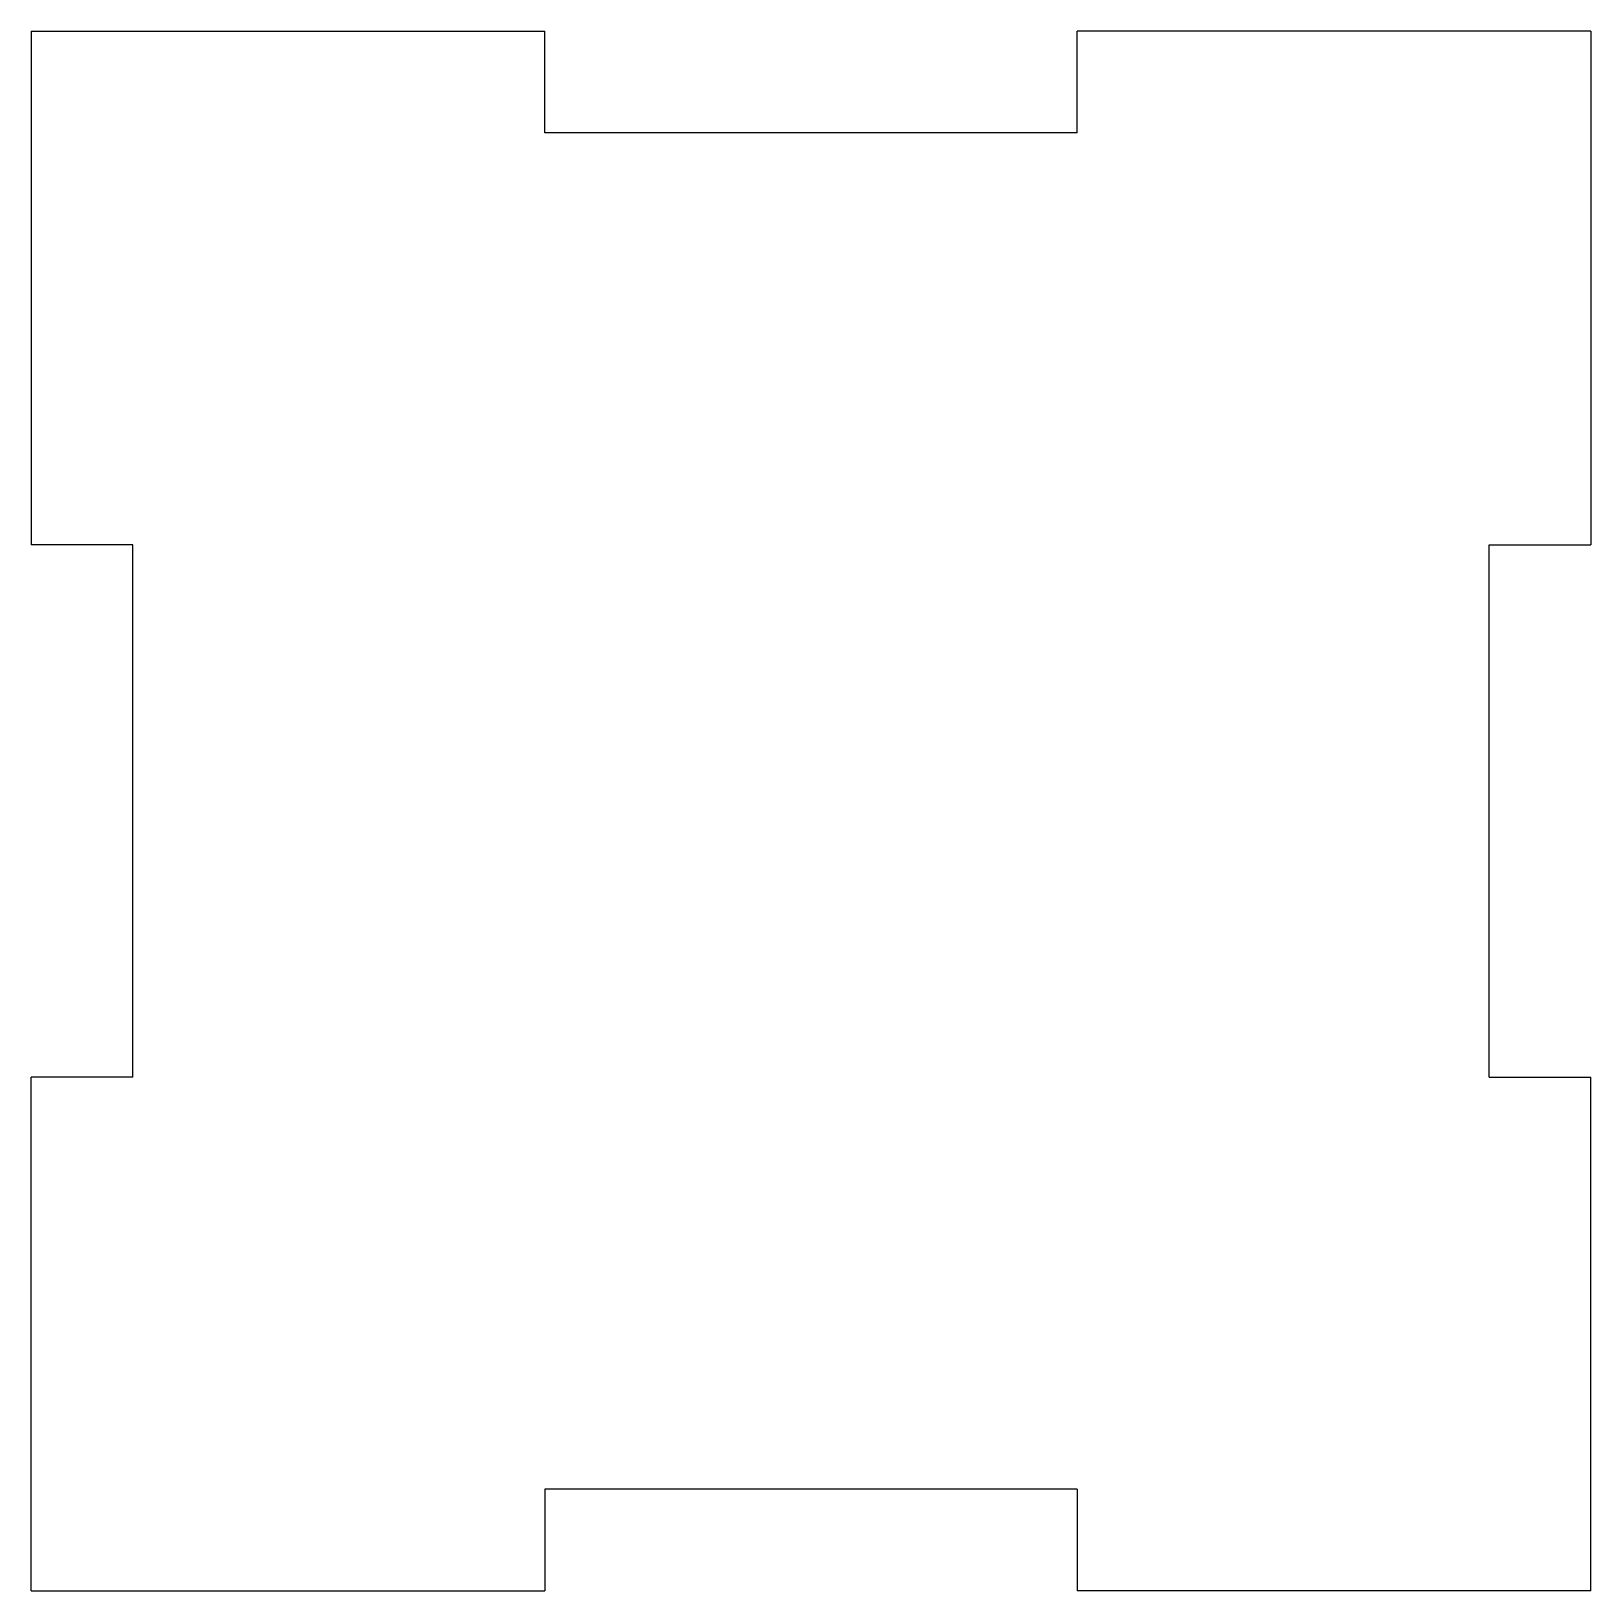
# Model space of a CAD drawing. Header units: millimetres. Extents: x -43 to 3, y -3 to 43.
import ezdxf

# ---------------------------------------------------------------- set-up
doc = ezdxf.new("R2010")
doc.units = ezdxf.units.MM

msp = doc.modelspace()

# ---------------------------------------------------------------- linework, layer by layer
at = {"color": 7, "linetype": 'Continuous', "lineweight": 25}
for p, q in [((-43, 43), (-43, 27.85)), ((-43, 43), (-27.85, 43)), ((-27.85, 40), (-27.85, 43)), ((-12.15, 40), (-12.15, 43)), ((3, 43), (-12.15, 43)), ((3, 43), (3, 27.85)), ((-12.15, 40), (-27.85, 40)), ((-40, 27.85), (-43, 27.85)), ((-40, 12.15), (-40, 27.85)), ((0, 27.85), (3, 27.85)), ((0, 12.15), (0, 27.85)), ((-43, -3), (-43, 12.15)), ((-40, 12.15), (-43, 12.15)), ((0, 12.15), (3, 12.15)), ((3, -3), (3, 12.15)), ((-12.15, 0), (-27.85, 0)), ((-27.85, 0), (-27.85, -3)), ((-12.15, 0), (-12.15, -3)), ((-43, -3), (-27.85, -3)), ((3, -3), (-12.15, -3))]:
    msp.add_line(p, q, dxfattribs=at)

doc.saveas('drawing.dxf')
